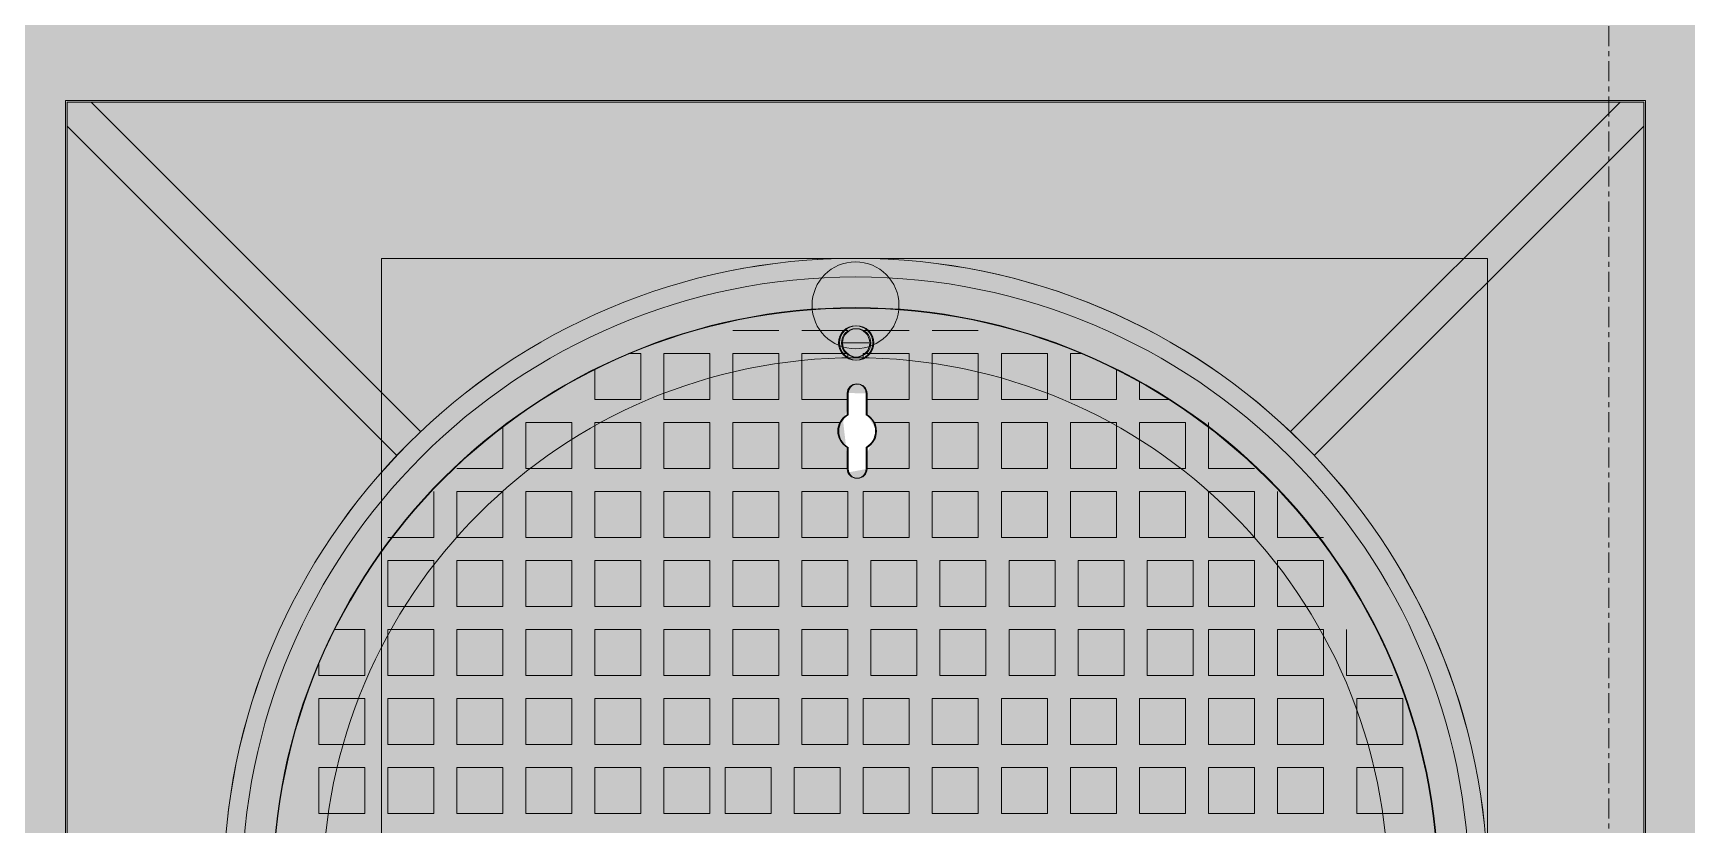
# Model space of a CAD drawing. Header units: millimetres. Extents: x 5357 to 259384, y -16348 to 109893.
# Drawn here: x 98955 to 100002, y 19279 to 19781 of the extents above; entities that cross this region are included whole.
import ezdxf

# ---------------------------------------------------------------- set-up
doc = ezdxf.new("R2010")
doc.units = ezdxf.units.MM
doc.linetypes.add('Grid Line', pattern=[22.225, 12.7, -3.175, 3.175, -3.175])
for name, color, linetype, lineweight in [('A-FLOR-PATT', 8, 'Continuous', 9), ('G-IMPT', 8, 'Continuous', 9), ('M-EQPM', 50, 'Continuous', 9), ('S-GRID-1', 1, 'Grid Line', 9)]:
    doc.layers.add(name, color=color, linetype=linetype, lineweight=lineweight)

# ---------------------------------------------------------------- blocks, each defined once
blk = doc.blocks.new('TKTC_NAP THAM BE XLNT_260130 - TKTC_XREF_260130_NAP THAM BE XLNT_dwg_TTT-HOOD ACCESS - TTT-HOOD ACCESS-1904605-MB BỂ XLNT 2 HẦM 1-3399785-TKCS_MB CẢNH QUAN CÂY XANH')
at = {"layer": 'G-IMPT'}
for p, q in [((43.8, 358.9), (13.8, 358.9)), ((16.2, 350.9), (0.1, 350.9))]:
    blk.add_line(p, q, dxfattribs=at)
at = {"layer": 'G-IMPT', "flags": 128}
for points in [[(-71.2, 358.9), (-41.2, 358.9), (-71.2, 358.9), (-41.2, 358.9), (-71.2, 358.9), (-41.2, 358.9)], [(-26.2, 358.9), (3.8, 358.9), (-26.2, 358.9), (3.8, 358.9)], [(58.8, 358.9), (88.8, 358.9)], [(0.7, 350.9), (16.9, 350.9)], [(-86.2, 313.9), (-116.2, 313.9), (-116.2, 343.9), (-86.2, 343.9), (-86.2, 313.9), (-116.2, 313.9), (-116.2, 343.9), (-86.2, 343.9), (-86.2, 313.9), (-116.2, 313.9), (-116.2, 343.9), (-86.2, 343.9), (-86.2, 313.9), (-116.2, 313.9), (-116.2, 343.9), (-86.2, 343.9)], [(-41.2, 313.9), (-41.2, 343.9), (-71.2, 343.9), (-71.2, 313.9), (-41.2, 313.9), (-41.2, 343.9), (-71.2, 343.9), (-71.2, 313.9), (-41.2, 313.9), (-71.2, 313.9), (-71.2, 343.9), (-41.2, 343.9), (-41.2, 313.9), (-71.2, 313.9), (-71.2, 343.9), (-41.2, 343.9)], [(43.8, 313.9), (43.8, 343.9), (13.8, 343.9), (13.8, 340.9), (13.8, 343.9), (43.8, 343.9)], [(88.8, 313.9), (58.8, 313.9), (58.8, 343.9), (88.8, 343.9), (88.8, 313.9), (58.8, 313.9), (58.8, 343.9), (88.8, 343.9), (88.8, 313.9), (58.8, 313.9), (58.8, 343.9), (88.8, 343.9), (88.8, 313.9), (58.8, 313.9), (58.8, 343.9), (88.8, 343.9)], [(133.8, 313.9), (133.8, 343.9), (103.8, 343.9), (103.8, 313.9), (133.8, 313.9), (133.8, 343.9), (103.8, 343.9), (103.8, 313.9), (133.8, 313.9), (103.8, 313.9), (103.8, 343.9), (133.8, 343.9), (133.8, 313.9), (103.8, 313.9), (103.8, 343.9), (133.8, 343.9)], [(156.8, 343.9), (148.8, 343.9), (148.8, 313.9), (178.8, 313.9), (178.8, 333.8), (178.8, 313.9), (148.8, 313.9), (148.8, 343.9), (156.8, 343.9), (148.8, 343.9), (148.8, 313.9), (178.8, 313.9), (178.8, 333.8), (178.8, 313.9), (148.8, 313.9), (148.8, 343.9)], [(13.8, 320.3), (13.8, 313.9), (43.8, 313.9), (13.8, 313.9)], [(-176.2, 268.9), (-206.2, 268.9), (-206.2, 298.9), (-176.2, 298.9), (-176.2, 268.9), (-206.2, 268.9), (-206.2, 298.9), (-176.2, 298.9)], [(-131.2, 268.9), (-131.2, 298.9), (-161.2, 298.9), (-161.2, 268.9), (-131.2, 268.9), (-131.2, 298.9), (-161.2, 298.9), (-161.2, 268.9), (-131.2, 268.9), (-131.2, 298.9), (-161.2, 298.9), (-161.2, 268.9), (-131.2, 268.9), (-161.2, 268.9), (-161.2, 298.9), (-131.2, 298.9)], [(-86.2, 268.9), (-86.2, 298.9), (-116.2, 298.9), (-116.2, 268.9), (-86.2, 268.9), (-86.2, 298.9), (-116.2, 298.9), (-116.2, 268.9), (-86.2, 268.9), (-86.2, 298.9), (-116.2, 298.9), (-116.2, 268.9), (-86.2, 268.9), (-116.2, 268.9), (-116.2, 298.9), (-86.2, 298.9)], [(-41.2, 268.9), (-71.2, 268.9), (-71.2, 298.9), (-41.2, 298.9), (-41.2, 268.9), (-71.2, 268.9), (-71.2, 298.9), (-41.2, 298.9), (-41.2, 268.9), (-71.2, 268.9), (-71.2, 298.9), (-41.2, 298.9), (-41.2, 268.9), (-71.2, 268.9), (-71.2, 298.9), (-41.2, 298.9)], [(-2.9, 298.9), (-26.2, 298.9), (-26.2, 268.9), (2, 268.9), (-26.2, 268.9), (-26.2, 298.9)], [(88.8, 268.9), (88.8, 298.9), (58.8, 298.9), (58.8, 268.9), (88.8, 268.9), (88.8, 298.9), (58.8, 298.9), (58.8, 268.9), (88.8, 268.9), (58.8, 268.9), (58.8, 298.9), (88.8, 298.9), (88.8, 268.9), (58.8, 268.9), (58.8, 298.9), (88.8, 298.9), (88.8, 268.9), (58.8, 268.9), (58.8, 298.9), (88.8, 298.9)], [(133.8, 268.9), (133.8, 298.9), (103.8, 298.9), (103.8, 268.9), (133.8, 268.9), (133.8, 298.9), (103.8, 298.9), (103.8, 268.9), (133.8, 268.9), (133.8, 298.9), (103.8, 298.9), (103.8, 268.9), (133.8, 268.9), (103.8, 268.9), (103.8, 298.9), (133.8, 298.9), (133.8, 268.9), (103.8, 268.9), (103.8, 298.9), (133.8, 298.9), (133.8, 268.9), (103.8, 268.9), (103.8, 298.9), (133.8, 298.9)], [(178.8, 268.9), (178.8, 298.9), (148.8, 298.9), (148.8, 268.9), (178.8, 268.9), (178.8, 298.9), (148.8, 298.9), (148.8, 268.9), (178.8, 268.9), (178.8, 298.9), (148.8, 298.9), (148.8, 268.9), (178.8, 268.9), (148.8, 268.9), (148.8, 298.9), (178.8, 298.9), (178.8, 268.9), (148.8, 268.9), (148.8, 298.9), (178.8, 298.9), (178.8, 268.9), (148.8, 268.9), (148.8, 298.9), (178.8, 298.9)], [(223.8, 268.9), (223.8, 298.9), (193.8, 298.9), (193.8, 268.9), (223.8, 268.9), (223.8, 298.9), (193.8, 298.9), (193.8, 268.9), (223.8, 268.9), (223.8, 298.9), (193.8, 298.9), (193.8, 268.9), (223.8, 268.9), (193.8, 268.9), (193.8, 298.9), (223.8, 298.9)], [(-266.2, 223.9), (-266.2, 253.9), (-266.2, 223.9), (-266.2, 253.9), (-266.2, 223.9), (-296.2, 223.9), (-266.2, 223.9), (-296.2, 223.9)], [(-221.2, 223.9), (-251.2, 223.9), (-251.2, 253.9), (-221.2, 253.9), (-221.2, 223.9), (-251.2, 223.9), (-251.2, 253.9), (-221.2, 253.9)], [(-176.2, 223.9), (-206.2, 223.9), (-206.2, 253.9), (-176.2, 253.9), (-176.2, 223.9), (-206.2, 223.9), (-206.2, 253.9), (-176.2, 253.9), (-176.2, 223.9), (-206.2, 223.9), (-206.2, 253.9), (-176.2, 253.9), (-176.2, 223.9), (-206.2, 223.9), (-206.2, 253.9), (-176.2, 253.9)], [(-131.2, 223.9), (-131.2, 253.9), (-161.2, 253.9), (-161.2, 223.9), (-131.2, 223.9), (-131.2, 253.9), (-161.2, 253.9), (-161.2, 223.9), (-131.2, 223.9), (-131.2, 253.9), (-161.2, 253.9), (-161.2, 223.9), (-131.2, 223.9), (-131.2, 253.9), (-161.2, 253.9), (-161.2, 223.9), (-131.2, 223.9), (-161.2, 223.9), (-161.2, 253.9), (-131.2, 253.9), (-131.2, 223.9), (-161.2, 223.9), (-161.2, 253.9), (-131.2, 253.9)], [(-86.2, 223.9), (-86.2, 253.9), (-116.2, 253.9), (-116.2, 223.9), (-86.2, 223.9), (-86.2, 253.9), (-116.2, 253.9), (-116.2, 223.9), (-86.2, 223.9), (-116.2, 223.9), (-116.2, 253.9), (-86.2, 253.9), (-86.2, 223.9), (-116.2, 223.9), (-116.2, 253.9), (-86.2, 253.9), (-86.2, 223.9), (-116.2, 223.9), (-116.2, 253.9), (-86.2, 253.9), (-86.2, 223.9), (-116.2, 223.9), (-116.2, 253.9), (-86.2, 253.9)], [(-41.2, 223.9), (-41.2, 253.9), (-71.2, 253.9), (-71.2, 223.9), (-41.2, 223.9), (-71.2, 223.9), (-71.2, 253.9), (-41.2, 253.9), (-41.2, 223.9), (-71.2, 223.9), (-71.2, 253.9), (-41.2, 253.9), (-41.2, 223.9), (-71.2, 223.9), (-71.2, 253.9), (-41.2, 253.9), (-41.2, 223.9), (-71.2, 223.9), (-71.2, 253.9), (-41.2, 253.9), (-41.2, 223.9), (-71.2, 223.9), (-71.2, 253.9), (-41.2, 253.9)], [(3.8, 223.9), (-26.2, 223.9), (-26.2, 253.9), (3.8, 253.9), (3.8, 223.9), (-26.2, 223.9), (-26.2, 253.9), (3.8, 253.9), (3.8, 223.9), (-26.2, 223.9), (-26.2, 253.9), (3.8, 253.9)], [(43.8, 223.9), (13.8, 223.9), (13.8, 253.9), (43.8, 253.9)], [(88.8, 223.9), (58.8, 223.9), (58.8, 253.9), (88.8, 253.9), (88.8, 223.9), (58.8, 223.9), (58.8, 253.9), (88.8, 253.9), (88.8, 223.9), (58.8, 223.9), (58.8, 253.9), (88.8, 253.9)], [(133.8, 223.9), (103.8, 223.9), (103.8, 253.9), (133.8, 253.9), (133.8, 223.9), (103.8, 223.9), (103.8, 253.9), (133.8, 253.9), (133.8, 223.9), (103.8, 223.9), (103.8, 253.9), (133.8, 253.9), (133.8, 223.9), (103.8, 223.9), (103.8, 253.9), (133.8, 253.9)], [(178.8, 223.9), (148.8, 223.9), (148.8, 253.9), (178.8, 253.9), (178.8, 223.9), (148.8, 223.9), (148.8, 253.9), (178.8, 253.9), (178.8, 223.9), (148.8, 223.9), (148.8, 253.9), (178.8, 253.9), (178.8, 223.9), (148.8, 223.9), (148.8, 253.9), (178.8, 253.9)], [(223.8, 223.9), (193.8, 223.9), (193.8, 253.9), (223.8, 253.9), (223.8, 223.9), (193.8, 223.9), (193.8, 253.9), (223.8, 253.9), (223.8, 223.9), (193.8, 223.9), (193.8, 253.9), (223.8, 253.9)], [(268.8, 223.9), (238.8, 223.9), (238.8, 253.9), (268.8, 253.9), (268.8, 223.9), (238.8, 223.9), (238.8, 253.9), (268.8, 253.9)], [(283.8, 253.9), (283.8, 223.9), (313.8, 223.9), (283.8, 223.9), (283.8, 253.9), (283.8, 223.9), (313.8, 223.9), (283.8, 223.9)], [(-266.2, 178.9), (-266.2, 208.9), (-296.2, 208.9), (-296.2, 178.9), (-266.2, 178.9), (-296.2, 178.9), (-296.2, 208.9), (-266.2, 208.9), (-266.2, 178.9), (-296.2, 178.9), (-296.2, 208.9), (-266.2, 208.9), (-266.2, 178.9), (-296.2, 178.9), (-296.2, 208.9), (-266.2, 208.9), (-266.2, 178.9), (-296.2, 178.9), (-296.2, 208.9), (-266.2, 208.9), (-266.2, 178.9), (-296.2, 178.9), (-296.2, 208.9), (-266.2, 208.9)], [(-221.2, 178.9), (-221.2, 208.9), (-251.2, 208.9), (-251.2, 178.9), (-221.2, 178.9), (-221.2, 208.9), (-251.2, 208.9), (-251.2, 178.9), (-221.2, 178.9), (-221.2, 208.9), (-251.2, 208.9), (-251.2, 178.9), (-221.2, 178.9), (-251.2, 178.9), (-251.2, 208.9), (-221.2, 208.9)], [(-181.2, 178.9), (-211.2, 178.9), (-211.2, 208.9), (-181.2, 208.9), (-181.2, 178.9), (-211.2, 178.9), (-211.2, 208.9), (-181.2, 208.9)], [(-136.2, 178.9), (-136.2, 208.9), (-166.2, 208.9), (-166.2, 178.9), (-136.2, 178.9), (-136.2, 208.9), (-166.2, 208.9), (-166.2, 178.9), (-136.2, 178.9), (-136.2, 208.9), (-166.2, 208.9), (-166.2, 178.9), (-136.2, 178.9), (-136.2, 208.9), (-166.2, 208.9), (-166.2, 178.9), (-136.2, 178.9), (-166.2, 178.9), (-166.2, 208.9), (-136.2, 208.9), (-136.2, 178.9), (-166.2, 178.9), (-166.2, 208.9), (-136.2, 208.9)], [(-91.2, 178.9), (-121.2, 178.9), (-121.2, 208.9), (-91.2, 208.9), (-91.2, 178.9), (-121.2, 178.9), (-121.2, 208.9), (-91.2, 208.9), (-91.2, 178.9), (-121.2, 178.9), (-121.2, 208.9), (-91.2, 208.9), (-91.2, 178.9), (-121.2, 178.9), (-121.2, 208.9), (-91.2, 208.9), (-91.2, 178.9), (-121.2, 178.9), (-121.2, 208.9), (-91.2, 208.9), (-91.2, 178.9), (-121.2, 178.9), (-121.2, 208.9), (-91.2, 208.9), (-91.2, 178.9), (-121.2, 178.9), (-121.2, 208.9), (-91.2, 208.9), (-91.2, 178.9), (-121.2, 178.9), (-121.2, 208.9), (-91.2, 208.9), (-91.2, 178.9), (-121.2, 178.9), (-121.2, 208.9), (-91.2, 208.9), (-91.2, 178.9), (-121.2, 178.9), (-121.2, 208.9), (-91.2, 208.9)], [(-46.2, 178.9), (-46.2, 208.9), (-76.2, 208.9), (-76.2, 178.9), (-46.2, 178.9), (-46.2, 208.9), (-76.2, 208.9), (-76.2, 178.9), (-46.2, 178.9), (-46.2, 208.9), (-76.2, 208.9), (-76.2, 178.9), (-46.2, 178.9), (-46.2, 208.9), (-76.2, 208.9), (-76.2, 178.9), (-46.2, 178.9), (-46.2, 208.9), (-76.2, 208.9), (-76.2, 178.9), (-46.2, 178.9), (-46.2, 208.9), (-76.2, 208.9), (-76.2, 178.9), (-46.2, 178.9), (-76.2, 178.9), (-76.2, 208.9), (-46.2, 208.9), (-46.2, 178.9), (-76.2, 178.9), (-76.2, 208.9), (-46.2, 208.9)], [(-1.2, 178.9), (-31.2, 178.9), (-31.2, 208.9), (-1.2, 208.9), (-1.2, 178.9), (-31.2, 178.9), (-31.2, 208.9), (-1.2, 208.9), (-1.2, 178.9), (-31.2, 178.9), (-31.2, 208.9), (-1.2, 208.9), (-1.2, 178.9), (-31.2, 178.9), (-31.2, 208.9), (-1.2, 208.9)], [(43.8, 178.9), (43.8, 208.9), (13.8, 208.9), (13.8, 178.9), (43.8, 178.9), (43.8, 208.9), (13.8, 208.9), (13.8, 178.9), (43.8, 178.9), (43.8, 208.9), (13.8, 208.9), (13.8, 178.9), (43.8, 178.9), (43.8, 208.9), (13.8, 208.9), (13.8, 178.9), (43.8, 178.9), (43.8, 208.9), (13.8, 208.9), (13.8, 178.9), (43.8, 178.9), (43.8, 208.9), (13.8, 208.9), (13.8, 178.9), (43.8, 178.9), (13.8, 178.9), (13.8, 208.9), (43.8, 208.9), (43.8, 178.9), (13.8, 178.9), (13.8, 208.9), (43.8, 208.9)], [(88.8, 178.9), (58.8, 178.9), (58.8, 208.9), (88.8, 208.9), (88.8, 178.9), (58.8, 178.9), (58.8, 208.9), (88.8, 208.9), (88.8, 178.9), (58.8, 178.9), (58.8, 208.9), (88.8, 208.9), (88.8, 178.9), (58.8, 178.9), (58.8, 208.9), (88.8, 208.9)], [(133.8, 178.9), (133.8, 208.9), (103.8, 208.9), (103.8, 178.9), (133.8, 178.9), (133.8, 208.9), (103.8, 208.9), (103.8, 178.9), (133.8, 178.9), (133.8, 208.9), (103.8, 208.9), (103.8, 178.9), (133.8, 178.9), (133.8, 208.9), (103.8, 208.9), (103.8, 178.9), (133.8, 178.9), (133.8, 208.9), (103.8, 208.9), (103.8, 178.9), (133.8, 178.9), (133.8, 208.9), (103.8, 208.9), (103.8, 178.9), (133.8, 178.9), (103.8, 178.9), (103.8, 208.9), (133.8, 208.9), (133.8, 178.9), (103.8, 178.9), (103.8, 208.9), (133.8, 208.9)], [(178.8, 178.9), (148.8, 178.9), (148.8, 208.9), (178.8, 208.9), (178.8, 178.9), (148.8, 178.9), (148.8, 208.9), (178.8, 208.9), (178.8, 178.9), (148.8, 178.9), (148.8, 208.9), (178.8, 208.9), (178.8, 178.9), (148.8, 178.9), (148.8, 208.9), (178.8, 208.9)], [(223.8, 178.9), (223.8, 208.9), (193.8, 208.9), (193.8, 178.9), (223.8, 178.9), (223.8, 208.9), (193.8, 208.9), (193.8, 178.9), (223.8, 178.9), (223.8, 208.9), (193.8, 208.9), (193.8, 178.9), (223.8, 178.9), (223.8, 208.9), (193.8, 208.9), (193.8, 178.9), (223.8, 178.9), (223.8, 208.9), (193.8, 208.9), (193.8, 178.9), (223.8, 178.9), (223.8, 208.9), (193.8, 208.9), (193.8, 178.9), (223.8, 178.9), (193.8, 178.9), (193.8, 208.9), (223.8, 208.9), (223.8, 178.9), (193.8, 178.9), (193.8, 208.9), (223.8, 208.9)], [(268.8, 178.9), (238.8, 178.9), (238.8, 208.9), (268.8, 208.9), (268.8, 178.9), (238.8, 178.9), (238.8, 208.9), (268.8, 208.9), (268.8, 178.9), (238.8, 178.9), (238.8, 208.9), (268.8, 208.9), (268.8, 178.9), (238.8, 178.9), (238.8, 208.9), (268.8, 208.9)], [(313.8, 178.9), (313.8, 208.9), (283.8, 208.9), (283.8, 178.9), (313.8, 178.9), (313.8, 208.9), (283.8, 208.9), (283.8, 178.9), (313.8, 178.9), (313.8, 208.9), (283.8, 208.9), (283.8, 178.9), (313.8, 178.9), (313.8, 208.9), (283.8, 208.9), (283.8, 178.9), (313.8, 178.9), (313.8, 208.9), (283.8, 208.9), (283.8, 178.9), (313.8, 178.9), (283.8, 178.9), (283.8, 208.9), (313.8, 208.9)], [(-311.2, 133.9), (-311.2, 163.9), (-311.2, 133.9), (-311.2, 163.9), (-311.2, 133.9), (-341.2, 133.9), (-311.2, 133.9), (-341.2, 133.9)], [(-266.2, 133.9), (-296.2, 133.9), (-296.2, 163.9), (-266.2, 163.9), (-266.2, 133.9), (-296.2, 133.9), (-296.2, 163.9), (-266.2, 163.9), (-266.2, 133.9), (-296.2, 133.9), (-296.2, 163.9), (-266.2, 163.9), (-266.2, 133.9), (-296.2, 133.9), (-296.2, 163.9), (-266.2, 163.9)], [(-221.2, 133.9), (-251.2, 133.9), (-251.2, 163.9), (-221.2, 163.9), (-221.2, 133.9), (-251.2, 133.9), (-251.2, 163.9), (-221.2, 163.9), (-221.2, 133.9), (-251.2, 133.9), (-251.2, 163.9), (-221.2, 163.9)], [(-181.2, 133.9), (-211.2, 133.9), (-211.2, 163.9), (-181.2, 163.9), (-181.2, 133.9), (-211.2, 133.9), (-211.2, 163.9), (-181.2, 163.9), (-181.2, 133.9), (-211.2, 133.9), (-211.2, 163.9), (-181.2, 163.9), (-181.2, 133.9), (-211.2, 133.9), (-211.2, 163.9), (-181.2, 163.9)], [(-136.2, 133.9), (-166.2, 133.9), (-166.2, 163.9), (-136.2, 163.9), (-136.2, 133.9), (-166.2, 133.9), (-166.2, 163.9), (-136.2, 163.9), (-136.2, 133.9), (-166.2, 133.9), (-166.2, 163.9), (-136.2, 163.9), (-136.2, 133.9), (-166.2, 133.9), (-166.2, 163.9), (-136.2, 163.9), (-136.2, 133.9), (-166.2, 133.9), (-166.2, 163.9), (-136.2, 163.9), (-136.2, 133.9), (-166.2, 133.9), (-166.2, 163.9), (-136.2, 163.9)], [(-91.2, 133.9), (-121.2, 133.9), (-121.2, 163.9), (-91.2, 163.9), (-91.2, 133.9), (-121.2, 133.9), (-121.2, 163.9), (-91.2, 163.9), (-91.2, 133.9), (-121.2, 133.9), (-121.2, 163.9), (-91.2, 163.9), (-91.2, 133.9), (-121.2, 133.9), (-121.2, 163.9), (-91.2, 163.9), (-91.2, 133.9), (-121.2, 133.9), (-121.2, 163.9), (-91.2, 163.9), (-91.2, 133.9), (-121.2, 133.9), (-121.2, 163.9), (-91.2, 163.9)], [(-46.2, 133.9), (-76.2, 133.9), (-76.2, 163.9), (-46.2, 163.9), (-46.2, 133.9), (-76.2, 133.9), (-76.2, 163.9), (-46.2, 163.9), (-46.2, 133.9), (-76.2, 133.9), (-76.2, 163.9), (-46.2, 163.9), (-46.2, 133.9), (-76.2, 133.9), (-76.2, 163.9), (-46.2, 163.9), (-46.2, 133.9), (-76.2, 133.9), (-76.2, 163.9), (-46.2, 163.9), (-46.2, 133.9), (-76.2, 133.9), (-76.2, 163.9), (-46.2, 163.9), (-46.2, 133.9), (-76.2, 133.9), (-76.2, 163.9), (-46.2, 163.9), (-46.2, 133.9), (-76.2, 133.9), (-76.2, 163.9), (-46.2, 163.9)], [(-1.2, 133.9), (-31.2, 133.9), (-31.2, 163.9), (-1.2, 163.9), (-1.2, 133.9), (-31.2, 133.9), (-31.2, 163.9), (-1.2, 163.9)], [(43.8, 133.9), (13.8, 133.9), (13.8, 163.9), (43.8, 163.9), (43.8, 133.9), (13.8, 133.9), (13.8, 163.9), (43.8, 163.9), (43.8, 133.9), (13.8, 133.9), (13.8, 163.9), (43.8, 163.9), (43.8, 133.9), (13.8, 133.9), (13.8, 163.9), (43.8, 163.9), (43.8, 133.9), (13.8, 133.9), (13.8, 163.9), (43.8, 163.9), (43.8, 133.9), (13.8, 133.9), (13.8, 163.9), (43.8, 163.9), (43.8, 133.9), (13.8, 133.9), (13.8, 163.9), (43.8, 163.9), (43.8, 133.9), (13.8, 133.9), (13.8, 163.9), (43.8, 163.9)], [(88.8, 133.9), (58.8, 133.9), (58.8, 163.9), (88.8, 163.9), (88.8, 133.9), (58.8, 133.9), (58.8, 163.9), (88.8, 163.9)], [(133.8, 133.9), (103.8, 133.9), (103.8, 163.9), (133.8, 163.9), (133.8, 133.9), (103.8, 133.9), (103.8, 163.9), (133.8, 163.9), (133.8, 133.9), (103.8, 133.9), (103.8, 163.9), (133.8, 163.9), (133.8, 133.9), (103.8, 133.9), (103.8, 163.9), (133.8, 163.9), (133.8, 133.9), (103.8, 133.9), (103.8, 163.9), (133.8, 163.9), (133.8, 133.9), (103.8, 133.9), (103.8, 163.9), (133.8, 163.9), (133.8, 133.9), (103.8, 133.9), (103.8, 163.9), (133.8, 163.9), (133.8, 133.9), (103.8, 133.9), (103.8, 163.9), (133.8, 163.9)], [(178.8, 133.9), (148.8, 133.9), (148.8, 163.9), (178.8, 163.9), (178.8, 133.9), (148.8, 133.9), (148.8, 163.9), (178.8, 163.9)], [(223.8, 133.9), (193.8, 133.9), (193.8, 163.9), (223.8, 163.9), (223.8, 133.9), (193.8, 133.9), (193.8, 163.9), (223.8, 163.9), (223.8, 133.9), (193.8, 133.9), (193.8, 163.9), (223.8, 163.9), (223.8, 133.9), (193.8, 133.9), (193.8, 163.9), (223.8, 163.9), (223.8, 133.9), (193.8, 133.9), (193.8, 163.9), (223.8, 163.9), (223.8, 133.9), (193.8, 133.9), (193.8, 163.9), (223.8, 163.9), (223.8, 133.9), (193.8, 133.9), (193.8, 163.9), (223.8, 163.9), (223.8, 133.9), (193.8, 133.9), (193.8, 163.9), (223.8, 163.9)], [(268.8, 133.9), (238.8, 133.9), (238.8, 163.9), (268.8, 163.9), (268.8, 133.9), (238.8, 133.9), (238.8, 163.9), (268.8, 163.9)], [(313.8, 133.9), (313.8, 163.9), (283.8, 163.9), (283.8, 133.9), (313.8, 133.9), (313.8, 163.9), (283.8, 163.9), (283.8, 133.9), (313.8, 133.9), (283.8, 133.9), (283.8, 163.9), (313.8, 163.9), (313.8, 133.9), (283.8, 133.9), (283.8, 163.9), (313.8, 163.9)], [(348.7, 163.9), (328.8, 163.9), (328.8, 133.9), (358.8, 133.9), (358.8, 141.9), (358.8, 133.9), (328.8, 133.9), (328.8, 163.9), (348.7, 163.9), (328.8, 163.9), (328.8, 133.9), (358.8, 133.9), (358.8, 141.9), (358.8, 133.9), (328.8, 133.9), (328.8, 163.9)], [(-318, 88.9), (-318, 118.9), (-348, 118.9), (-348, 88.9), (-318, 88.9), (-318, 118.9), (-348, 118.9), (-348, 88.9), (-318, 88.9), (-318, 118.9), (-348, 118.9), (-348, 88.9), (-318, 88.9), (-348, 88.9), (-348, 118.9), (-318, 118.9)], [(-266.2, 88.9), (-266.2, 118.9), (-296.2, 118.9), (-296.2, 88.9), (-266.2, 88.9), (-266.2, 118.9), (-296.2, 118.9), (-296.2, 88.9), (-266.2, 88.9), (-266.2, 118.9), (-296.2, 118.9), (-296.2, 88.9), (-266.2, 88.9), (-296.2, 88.9), (-296.2, 118.9), (-266.2, 118.9)], [(-221.2, 88.9), (-251.2, 88.9), (-251.2, 118.9), (-221.2, 118.9), (-221.2, 88.9), (-251.2, 88.9), (-251.2, 118.9), (-221.2, 118.9)], [(-176.2, 88.9), (-206.2, 88.9), (-206.2, 118.9), (-176.2, 118.9), (-176.2, 88.9), (-206.2, 88.9), (-206.2, 118.9), (-176.2, 118.9)], [(-131.2, 88.9), (-161.2, 88.9), (-161.2, 118.9), (-131.2, 118.9), (-131.2, 88.9), (-161.2, 88.9), (-161.2, 118.9), (-131.2, 118.9), (-131.2, 88.9), (-161.2, 88.9), (-161.2, 118.9), (-131.2, 118.9), (-131.2, 88.9), (-161.2, 88.9), (-161.2, 118.9), (-131.2, 118.9)], [(-86.2, 88.9), (-86.2, 118.9), (-116.2, 118.9), (-116.2, 88.9), (-86.2, 88.9), (-116.2, 88.9), (-116.2, 118.9), (-86.2, 118.9), (-86.2, 88.9), (-116.2, 88.9), (-116.2, 118.9), (-86.2, 118.9), (-86.2, 88.9), (-116.2, 88.9), (-116.2, 118.9), (-86.2, 118.9)], [(-41.2, 88.9), (-41.2, 118.9), (-71.2, 118.9), (-71.2, 88.9), (-41.2, 88.9), (-71.2, 88.9), (-71.2, 118.9), (-41.2, 118.9), (-41.2, 88.9), (-71.2, 88.9), (-71.2, 118.9), (-41.2, 118.9), (-41.2, 88.9), (-71.2, 88.9), (-71.2, 118.9), (-41.2, 118.9)], [(3.8, 88.9), (3.8, 118.9), (-26.2, 118.9), (-26.2, 88.9), (3.8, 88.9), (-26.2, 88.9), (-26.2, 118.9), (3.8, 118.9)], [(43.8, 88.9), (13.8, 88.9), (13.8, 118.9), (43.8, 118.9)], [(88.8, 88.9), (58.8, 88.9), (58.8, 118.9), (88.8, 118.9), (88.8, 88.9), (58.8, 88.9), (58.8, 118.9), (88.8, 118.9), (88.8, 88.9), (58.8, 88.9), (58.8, 118.9), (88.8, 118.9)], [(133.8, 88.9), (133.8, 118.9), (103.8, 118.9), (103.8, 88.9), (133.8, 88.9), (133.8, 118.9), (103.8, 118.9), (103.8, 88.9), (133.8, 88.9), (133.8, 118.9), (103.8, 118.9), (103.8, 88.9), (133.8, 88.9), (103.8, 88.9), (103.8, 118.9), (133.8, 118.9)], [(178.8, 88.9), (178.8, 118.9), (148.8, 118.9), (148.8, 88.9), (178.8, 88.9), (178.8, 118.9), (148.8, 118.9), (148.8, 88.9), (178.8, 88.9), (178.8, 118.9), (148.8, 118.9), (148.8, 88.9), (178.8, 88.9), (148.8, 88.9), (148.8, 118.9), (178.8, 118.9)], [(223.8, 88.9), (223.8, 118.9), (193.8, 118.9), (193.8, 88.9), (223.8, 88.9), (223.8, 118.9), (193.8, 118.9), (193.8, 88.9), (223.8, 88.9), (193.8, 88.9), (193.8, 118.9), (223.8, 118.9)], [(268.8, 88.9), (268.8, 118.9), (238.8, 118.9), (238.8, 88.9), (268.8, 88.9), (268.8, 118.9), (238.8, 118.9), (238.8, 88.9), (268.8, 88.9), (268.8, 118.9), (238.8, 118.9), (238.8, 88.9), (268.8, 88.9), (238.8, 88.9), (238.8, 118.9), (268.8, 118.9)], [(313.8, 88.9), (313.8, 118.9), (283.8, 118.9), (283.8, 88.9), (313.8, 88.9), (313.8, 118.9), (283.8, 118.9), (283.8, 88.9), (313.8, 88.9), (313.8, 118.9), (283.8, 118.9), (283.8, 88.9), (313.8, 88.9), (313.8, 118.9), (283.8, 118.9), (283.8, 88.9), (313.8, 88.9), (313.8, 118.9), (283.8, 118.9), (283.8, 88.9), (313.8, 88.9), (283.8, 88.9), (283.8, 118.9), (313.8, 118.9)], [(358.8, 88.9), (358.8, 118.9), (328.8, 118.9), (328.8, 88.9), (358.8, 88.9), (328.8, 88.9), (328.8, 118.9), (358.8, 118.9), (358.8, 88.9), (328.8, 88.9), (328.8, 118.9), (358.8, 118.9), (358.8, 88.9), (328.8, 88.9), (328.8, 118.9), (358.8, 118.9), (358.8, 88.9), (328.8, 88.9), (328.8, 118.9), (358.8, 118.9), (358.8, 88.9), (328.8, 88.9), (328.8, 118.9), (358.8, 118.9)], [(-318, 43.9), (-318, 73.9), (-348, 73.9), (-348, 43.9), (-318, 43.9), (-318, 73.9), (-348, 73.9), (-348, 43.9), (-318, 43.9), (-318, 73.9), (-348, 73.9), (-348, 43.9), (-318, 43.9), (-318, 73.9), (-348, 73.9), (-348, 43.9), (-318, 43.9), (-318, 73.9), (-348, 73.9), (-348, 43.9), (-318, 43.9), (-348, 43.9), (-348, 73.9), (-318, 73.9)], [(-266.2, 43.9), (-266.2, 73.9), (-296.2, 73.9), (-296.2, 43.9), (-266.2, 43.9), (-266.2, 73.9), (-296.2, 73.9), (-296.2, 43.9), (-266.2, 43.9), (-296.2, 43.9), (-296.2, 73.9), (-266.2, 73.9), (-266.2, 43.9), (-296.2, 43.9), (-296.2, 73.9), (-266.2, 73.9), (-266.2, 43.9), (-296.2, 43.9), (-296.2, 73.9), (-266.2, 73.9), (-266.2, 43.9), (-296.2, 43.9), (-296.2, 73.9), (-266.2, 73.9)], [(-221.2, 43.9), (-221.2, 73.9), (-251.2, 73.9), (-251.2, 43.9), (-221.2, 43.9), (-221.2, 73.9), (-251.2, 73.9), (-251.2, 43.9), (-221.2, 43.9), (-221.2, 73.9), (-251.2, 73.9), (-251.2, 43.9), (-221.2, 43.9), (-251.2, 43.9), (-251.2, 73.9), (-221.2, 73.9)], [(-176.2, 43.9), (-206.2, 43.9), (-206.2, 73.9), (-176.2, 73.9), (-176.2, 43.9), (-206.2, 43.9), (-206.2, 73.9), (-176.2, 73.9), (-176.2, 43.9), (-206.2, 43.9), (-206.2, 73.9), (-176.2, 73.9)], [(-131.2, 43.9), (-131.2, 73.9), (-161.2, 73.9), (-161.2, 43.9), (-131.2, 43.9), (-161.2, 43.9), (-161.2, 73.9), (-131.2, 73.9), (-131.2, 43.9), (-161.2, 43.9), (-161.2, 73.9), (-131.2, 73.9), (-131.2, 43.9), (-161.2, 43.9), (-161.2, 73.9), (-131.2, 73.9)], [(-86.2, 43.9), (-86.2, 73.9), (-116.2, 73.9), (-116.2, 43.9), (-86.2, 43.9), (-116.2, 43.9), (-116.2, 73.9), (-86.2, 73.9), (-86.2, 43.9), (-116.2, 43.9), (-116.2, 73.9), (-86.2, 73.9), (-86.2, 43.9), (-116.2, 43.9), (-116.2, 73.9), (-86.2, 73.9)], [(-41.2, 43.9), (-41.2, 73.9), (-71.2, 73.9), (-71.2, 43.9), (-41.2, 43.9), (-41.2, 73.9), (-71.2, 73.9), (-71.2, 43.9), (-41.2, 43.9), (-41.2, 73.9), (-71.2, 73.9), (-71.2, 43.9), (-41.2, 43.9), (-71.2, 43.9), (-71.2, 73.9), (-41.2, 73.9)], [(3.8, 43.9), (3.8, 73.9), (-26.2, 73.9), (-26.2, 43.9), (3.8, 43.9), (3.8, 73.9), (-26.2, 73.9), (-26.2, 43.9), (3.8, 43.9), (3.8, 73.9), (-26.2, 73.9), (-26.2, 43.9), (3.8, 43.9), (-26.2, 43.9), (-26.2, 73.9), (3.8, 73.9)], [(48.8, 43.9), (48.8, 73.9), (18.8, 73.9), (18.8, 43.9), (48.8, 43.9), (48.8, 73.9), (18.8, 73.9), (18.8, 43.9), (48.8, 43.9), (48.8, 73.9), (18.8, 73.9), (18.8, 43.9), (48.8, 43.9), (18.8, 43.9), (18.8, 73.9), (48.8, 73.9)], [(93.8, 43.9), (93.8, 73.9), (63.8, 73.9), (63.8, 43.9), (93.8, 43.9), (93.8, 73.9), (63.8, 73.9), (63.8, 43.9), (93.8, 43.9), (93.8, 73.9), (63.8, 73.9), (63.8, 43.9), (93.8, 43.9), (63.8, 43.9), (63.8, 73.9), (93.8, 73.9)], [(133.8, 43.9), (133.8, 73.9), (103.8, 73.9), (103.8, 43.9), (133.8, 43.9), (133.8, 73.9), (103.8, 73.9), (103.8, 43.9), (133.8, 43.9), (103.8, 43.9), (103.8, 73.9), (133.8, 73.9), (133.8, 43.9), (103.8, 43.9), (103.8, 73.9), (133.8, 73.9)], [(178.8, 43.9), (148.8, 43.9), (148.8, 73.9), (178.8, 73.9), (178.8, 43.9), (148.8, 43.9), (148.8, 73.9), (178.8, 73.9), (178.8, 43.9), (148.8, 43.9), (148.8, 73.9), (178.8, 73.9), (178.8, 43.9), (148.8, 43.9), (148.8, 73.9), (178.8, 73.9)], [(223.8, 43.9), (193.8, 43.9), (193.8, 73.9), (223.8, 73.9), (223.8, 43.9), (193.8, 43.9), (193.8, 73.9), (223.8, 73.9)], [(268.8, 43.9), (238.8, 43.9), (238.8, 73.9), (268.8, 73.9), (268.8, 43.9), (238.8, 43.9), (238.8, 73.9), (268.8, 73.9)], [(313.8, 43.9), (313.8, 73.9), (283.8, 73.9), (283.8, 43.9), (313.8, 43.9), (313.8, 73.9), (283.8, 73.9), (283.8, 43.9), (313.8, 43.9), (283.8, 43.9), (283.8, 73.9), (313.8, 73.9), (313.8, 43.9), (283.8, 43.9), (283.8, 73.9), (313.8, 73.9)], [(358.8, 43.9), (358.8, 73.9), (328.8, 73.9), (328.8, 43.9), (358.8, 43.9), (358.8, 73.9), (328.8, 73.9), (328.8, 43.9), (358.8, 43.9), (358.8, 73.9), (328.8, 73.9), (328.8, 43.9), (358.8, 43.9), (328.8, 43.9), (328.8, 73.9), (358.8, 73.9)]]:
    blk.add_lwpolyline(points, close=True, dxfattribs=at)
for points in [[(-139.2, 343.9), (-131.2, 343.9), (-131.2, 313.9), (-131.2, 343.9), (-139.2, 343.9), (-131.2, 343.9), (-131.2, 313.9), (-161.2, 313.9), (-161.2, 333.8), (-161.2, 313.9), (-131.2, 313.9), (-161.2, 313.9), (-161.2, 333.8)], [(2, 313.9), (-26.2, 313.9), (-26.2, 343.9), (3.8, 343.9), (3.8, 340.5), (3.8, 343.9), (-26.2, 343.9), (-26.2, 313.9), (2, 313.9), (-26.2, 313.9), (-26.2, 343.9), (3.8, 343.9), (3.8, 340.5)], [(-176.2, 325.8), (-176.2, 313.9), (-196.1, 313.9)], [(1.3, 317.9), (1.3, 314.4), (1.3, 311), (1.3, 307.5), (1.3, 304)], [(2, 318), (2, 314.5), (2, 311), (2, 307.5), (2, 304)], [(2, 318), (2, 314.5), (2, 311), (2, 307.5), (2, 304)], [(3.8, 322.4), (3.8, 322.9), (3.8, 322.4), (3.8, 322.9)], [(13.6, 304), (13.6, 307.5), (13.6, 311), (13.6, 314.4), (13.6, 317.9)], [(14.3, 304), (14.3, 307.5), (14.3, 311), (14.3, 314.5), (14.3, 318)], [(14.3, 304), (14.3, 307.5), (14.3, 311), (14.3, 314.5), (14.3, 318)], [(-251.2, 268.9), (-221.2, 268.9), (-221.2, 298.9), (-221.2, 268.9), (-251.2, 268.9), (-221.2, 268.9), (-221.2, 298.9)], [(18.4, 298.9), (43.8, 298.9), (43.8, 268.9), (13.8, 268.9), (43.8, 268.9), (43.8, 298.9), (18.4, 298.9), (43.8, 298.9), (43.8, 268.9), (13.8, 268.9)], [(268.8, 268.9), (238.8, 268.9), (238.8, 296.4)], [(1.3, 282.7), (1.3, 279.2), (1.3, 275.7), (1.3, 272.2), (1.3, 268.7)], [(2, 282.7), (2, 279.2), (2, 275.7), (2, 272.2), (2, 268.7)], [(2, 282.7), (2, 279.2), (2, 275.7), (2, 272.2), (2, 268.7)], [(13.6, 268.7), (13.6, 272.2), (13.6, 275.7), (13.6, 279.2), (13.6, 282.7)], [(14.3, 268.7), (14.3, 272.2), (14.3, 275.7), (14.3, 279.2), (14.3, 282.7)], [(14.3, 268.7), (14.3, 272.2), (14.3, 275.7), (14.3, 279.2), (14.3, 282.7)]]:
    blk.add_lwpolyline(points, dxfattribs=at)
at = {"layer": 'G-IMPT'}
for centre, radius in [((8.8, -6.1), 412.1), ((8.8, -6.1), 400), ((8.8, -6.1), 380), ((8.1, 350.9), 11.2), ((8.8, 350.9), 11.2), ((8.8, 350.9), 11.2)]:
    blk.add_circle(centre, radius, dxfattribs=at)
for centre, radius, start, end in [((8.1, 350.9), 9.23, 360, 180), ((8.1, 350.9), 9.23, 0, 180), ((8.8, 350.9), 9.23, 360, 180), ((8.8, 350.9), 9.23, 0, 180), ((8.8, 350.9), 9.23, 360, 180), ((8.8, 350.9), 9.23, 0, 180), ((8.1, 350.9), 9.23, 180, 360), ((8.1, 350.9), 9.23, 180, 360), ((8.8, 350.9), 9.23, 180, 360), ((8.8, 350.9), 9.23, 180, 360), ((8.8, 350.9), 9.23, 180, 360), ((8.8, 350.9), 9.23, 180, 360), ((7.5, 317.9), 6.15, 90, 180), ((8.1, 318), 6.15, 90, 180), ((8.1, 318), 6.15, 90, 180), ((7.5, 317.9), 6.15, 0, 90), ((8.1, 318), 6.15, 0, 90), ((8.1, 318), 6.15, 0, 90), ((7.5, 293.3), 12.3, 120, 240), ((8.1, 293.4), 12.3, 120, 240), ((8.1, 293.4), 12.3, 120, 240), ((7.5, 293.3), 12.3, 300, 60), ((8.1, 293.4), 12.3, 300, 60), ((8.1, 293.4), 12.3, 300, 60), ((7.5, 268.7), 6.15, 180, 270), ((8.1, 268.7), 6.15, 180, 270), ((8.1, 268.7), 6.15, 180, 270), ((7.5, 268.7), 6.15, 270, 0), ((8.1, 268.7), 6.15, 270, 0), ((8.1, 268.7), 6.15, 270, 0)]:
    blk.add_arc(centre, radius, start, end, dxfattribs=at)
blk = doc.blocks.new('TKTC_NAP THAM BE XLNT_260130 - TKTC_XREF_260130_NAP THAM BE XLNT_dwg_NAP THAM-3399787-TKCS_MB CẢNH QUAN CÂY XANH')
at = {"layer": 'G-IMPT'}
for p, q in [((584817.4, -154748.9), (584608.8, -154540.3)), ((585367.8, -154748.9), (585576.3, -154540.3)), ((584593.7, -154555.4), (584802.3, -154764)), ((585591.4, -154555.4), (585382.9, -154764))]:
    blk.add_line(p, q, dxfattribs=at)
at = {"layer": 'G-IMPT', "flags": 128}
for points in [[(584592.6, -155539.2), (585592.6, -155539.2), (585592.6, -154539.2), (584592.6, -154539.2)], [(585591.4, -154540.3), (584593.7, -154540.3), (584593.7, -155538), (585591.4, -155538)]]:
    blk.add_lwpolyline(points, close=True, dxfattribs=at)
at = {"layer": 'G-IMPT'}
for centre, radius in [((585092.6, -155039.2), 400), ((585092.6, -154668.9), 27.5), ((585092.6, -155039.2), 368.5), ((585092.6, -155039.2), 337.1)]:
    blk.add_circle(centre, radius, dxfattribs=at)
at = {"xscale": 0.9707134767847465, "yscale": 0.9707134767847465, "zscale": 0.9707134767847465}
blk.add_blockref('TKTC_NAP THAM BE XLNT_260130 - TKTC_XREF_260130_NAP THAM BE XLNT_dwg_TTT-HOOD ACCESS - TTT-HOOD ACCESS-1904605-MB BỂ XLNT 2 HẦM 1-3399785-TKCS_MB CẢNH QUAN CÂY XANH', (585084, -155033.3), dxfattribs=at)
blk = doc.blocks.new('TKTC_NAP THAM BE XLNT_260130 - TKTC_XREF_260130_NAP THAM BE XLNT_dwg-3399784-TKCS_MB CẢNH QUAN CÂY XANH')
at = {"layer": 'G-IMPT', "flags": 128}
blk.add_lwpolyline([(96420.9, 18089.2), (97120.9, 18089.2), (97120.9, 18789.2), (96420.9, 18789.2)], close=True, dxfattribs=at)
at = {"extrusion": (0, 0, -1), "zscale": -1}
blk.add_blockref('TKTC_NAP THAM BE XLNT_260130 - TKTC_XREF_260130_NAP THAM BE XLNT_dwg_NAP THAM-3399787-TKCS_MB CẢNH QUAN CÂY XANH', (-681813.5, 173428.4), dxfattribs=at)
blk = doc.blocks.new('TKTC_NAP THAM BE XLNT_260130 - NẮP THĂM BỂ XLNT-2335565-TKCS_MB CẢNH QUAN CÂY XANH')
blk.add_blockref('TKTC_NAP THAM BE XLNT_260130 - TKTC_XREF_260130_NAP THAM BE XLNT_dwg-3399784-TKCS_MB CẢNH QUAN CÂY XANH', (-83427.6, -14087.9))

msp = doc.modelspace()

# ---------------------------------------------------------------- hatches: boundary and pattern name
at = {"layer": 'A-FLOR-PATT'}
h = msp.add_hatch(dxfattribs=at)
h.set_pattern_fill('FP_15', color=256, style=0, pattern_type=2)
h.set_pattern_definition([(50, (0, 0), (480.9661, -42.0786), [50.292, -553.212]), (355, (0, 0), (-93.0416, 504.3895), [40.234, -442.57]), (100.451, (40.1, -3.5), (387.9285, 462.3076), [42.742, -470.158]), (46.184, (0, 134.1), (715.649, -110.993), [75.438, -829.818]), (96.636, (59.64, 124.86), (626.7424, 653.2084), [64.112, -705.237]), (351.184, (0, 134.1), (626.7496, 653.2024), [60.35, -663.854]), (21, (67.06, 100.6), (400.2623, -269.9797), [50.292, -553.212]), (326, (67.06, 100.6), (163.1568, 486.2564), [40.234, -442.57]), (71.451, (100.4, 78.1), (563.421, 216.2719), [42.742, -470.158]), (37.5, (0, 0), (8.15385, 223.22557), [7.376, -429.829, 7.376, -441.899, -444.246]), (37.5, (0, 0), (8.15385, 223.22557), [-886.48, 7.376, -436.87]), (7.5, (0, 0), (176.404, 264.477), [7.376, -248.778, 7.376, -419.771, -169.316]), (7.5, (0, 0), (176.404, 264.477), [-683.301, 7.376, -161.94]), (327.5, (-149.53, 0), (357.96023, -15.12452), [7.376, -160.264, 7.376, -515.661, -694.03]), (327.5, (-149.53, 0), (357.96023, -15.12452), [-690.677, 7.376, -686.653]), (317.5, (-216.6, 0), (391.06155, 67.1262), [7.376, -210.556, 7.376, -339.974, -492.862]), (317.5, (-216.6, 0), (391.06155, 67.1262), [-565.282, 7.376, -485.485])])
h.paths.add_polyline_path([(50102.6, 13236.9), (71452.6, 13236.9), (71452.6, 14388.2), (79661.7, 14388.2), (79661.7, 15113.2), (79706.7, 15113.2), (79706.7, 14388.2), (81116.7, 14388.2), (81116.7, 15113.2), (81161.7, 15113.2), (81161.7, 14388.2), (89452.6, 14388.2), (89452.6, 13236.9), (115083.5, 13236.9), (115083.5, 13256.9), (116102.6, 13256.9), (116102.6, 17226.9), (116092.6, 17226.9), (116092.6, 20888.2), (44812.6, 20885.8), (44812.6, 17226.9), (44802.6, 17226.9), (44802.6, 13246.9), (44912.6, 13246.9), (44912.6, 13236.9), (50052.6, 13236.9)])
h.paths.add_polyline_path([(99038.9, 15419.9), (99027.4, 15423.7), (99027.4, 15435.6), (99023, 15440), (99021.4, 15446), (99023, 15452), (99027.4, 15459.7), (99027.8, 15472.1), (99039.4, 15468.3), (99039.4, 15456.3), (99043.7, 15452), (99043.7, 15443.2), (99039.4, 15432.2), (99039.4, 15422.1)])
h.paths.add_polyline_path([(100287.8, 15419.9), (100276.2, 15423.7), (100276.2, 15435.6), (100271.9, 15440), (100270.3, 15446), (100271.9, 15452), (100276.2, 15459.7), (100276.7, 15472.1), (100288.2, 15468.3), (100288.2, 15456.3), (100292.6, 15452), (100292.6, 15443.2), (100288.2, 15432.2), (100288.2, 15422.1)])
h.paths.add_polyline_path([(93989, 15419.9), (93977.4, 15423.7), (93977.4, 15435.6), (93973.1, 15440), (93971.5, 15446), (93973.1, 15452), (93977.4, 15459.7), (93977.9, 15472.1), (93989.4, 15468.3), (93989.4, 15456.3), (93993.8, 15452), (93993.8, 15443.2), (93989.4, 15432.2), (93989.4, 15422.1)])
h.paths.add_polyline_path([(95839, 15420.2), (95827.4, 15424), (95827.4, 15435.9), (95823.1, 15440.3), (95821.5, 15446.3), (95823.1, 15452.2), (95827.4, 15460), (95827.9, 15472.4), (95839.4, 15468.6), (95839.4, 15456.6), (95843.8, 15452.2), (95843.8, 15443.5), (95839.4, 15432.5), (95839.4, 15422.4)])
h.paths.add_polyline_path([(99028.5, 16001.2), (99024.9, 16033.3), (99027.4, 16041), (99028.1, 16051.3), (99040, 16051.2), (99040, 16037.6), (99045.6, 16028.5), (99045.3, 16024.9), (99043.7, 16020.7), (99040, 16013.5), (99039.4, 16003.3), (99028.7, 16001.2)])
h.paths.add_polyline_path([(93978.5, 16001.2), (93974.9, 16033.3), (93977.4, 16041), (93978.1, 16051.3), (93990, 16051.2), (93990, 16037.6), (93995.7, 16028.5), (93995.4, 16024.9), (93993.8, 16020.7), (93990, 16013.5), (93989.4, 16003.3), (93978.7, 16001.2)])
h.paths.add_polyline_path([(100277.3, 16001.2), (100273.7, 16033.3), (100276.2, 16041), (100276.9, 16051.3), (100288.8, 16051.2), (100288.8, 16037.6), (100294.5, 16028.5), (100294.2, 16024.9), (100292.6, 16020.7), (100288.8, 16013.5), (100288.2, 16003.3), (100277.5, 16001.2)])
h.paths.add_polyline_path([(95828.5, 16001.5), (95824.9, 16033.6), (95827.4, 16041.3), (95828.1, 16051.6), (95840, 16051.5), (95840, 16037.9), (95845.7, 16028.8), (95845.4, 16025.1), (95843.8, 16020.9), (95840, 16013.8), (95839.4, 16003.5), (95828.7, 16001.5)])
h.paths.add_polyline_path([(99482.1, 18921.2), (99470.6, 18925), (99470.6, 18936.9), (99466.2, 18941.3), (99464.6, 18947.3), (99466.2, 18953.2), (99470.6, 18961), (99471, 18973.4), (99482.5, 18969.6), (99482.5, 18957.6), (99486.9, 18953.2), (99486.9, 18944.5), (99482.5, 18933.5), (99482.5, 18923.4)])
h.paths.add_polyline_path([(99471.7, 19502.5), (99468.1, 19534.6), (99470.6, 19542.3), (99471.2, 19552.6), (99483.2, 19552.5), (99483.2, 19538.9), (99488.8, 19529.8), (99488.5, 19526.1), (99486.9, 19521.9), (99483.2, 19514.8), (99482.5, 19504.5), (99471.9, 19502.5)])
h.paths.add_polyline_path([(93289.3, 19918.3), (93277.8, 19922.1), (93277.8, 19934), (93273.4, 19938.4), (93271.8, 19944.4), (93273.4, 19950.3), (93277.8, 19958.1), (93278.2, 19970.4), (93289.8, 19966.6), (93289.8, 19954.7), (93294.1, 19950.3), (93294.1, 19941.6), (93289.8, 19930.6), (93289.8, 19920.5)])
h.paths.add_polyline_path([(92039.3, 19919.4), (92027.8, 19923.2), (92027.8, 19935.2), (92023.4, 19939.5), (92021.8, 19945.5), (92023.4, 19951.5), (92027.8, 19959.3), (92028.2, 19971.6), (92039.8, 19967.8), (92039.8, 19955.9), (92044.1, 19951.5), (92044.1, 19942.7), (92039.8, 19931.8), (92039.8, 19921.6)])
h.paths.add_polyline_path([(88427.2, 19919.9), (88422.4, 19952), (88426.8, 19959.7), (88426.8, 19969.9), (88438.8, 19969.9), (88438.8, 19956.3), (88443.1, 19952), (88444.7, 19946), (88443.1, 19940), (88438.8, 19932.2), (88438.8, 19922.1), (88430.8, 19920.6)])
h.paths.add_polyline_path([(97239.8, 19921.1), (97228.3, 19924.9), (97228.3, 19936.8), (97223.9, 19941.2), (97222.3, 19947.1), (97223.9, 19953.1), (97228.3, 19960.9), (97228.7, 19973.2), (97240.2, 19969.4), (97240.2, 19957.5), (97244.6, 19953.1), (97244.6, 19944.4), (97240.2, 19933.4), (97240.2, 19923.3)])
h.paths.add_polyline_path([(93278.9, 20499.6), (93275.3, 20531.7), (93277.8, 20539.4), (93278.5, 20549.7), (93290.4, 20549.5), (93290.4, 20536), (93296.1, 20526.9), (93295.7, 20523.2), (93294.1, 20519), (93290.4, 20511.9), (93289.8, 20501.6), (93279.1, 20499.6)])
h.paths.add_polyline_path([(92028.9, 20500.7), (92025.3, 20532.8), (92027.8, 20540.6), (92028.5, 20550.9), (92040.4, 20550.7), (92040.4, 20537.2), (92046.1, 20528), (92045.7, 20524.4), (92044.1, 20520.2), (92040.4, 20513.1), (92039.8, 20502.8), (92029.1, 20500.8)])
h.paths.add_polyline_path([(88437.7, 20501.2), (88426.2, 20505), (88426.1, 20517), (88420.8, 20524.9), (88420.8, 20529.7), (88422.4, 20533.9), (88426.2, 20541), (88427.4, 20553.4), (88438.8, 20549.6), (88441.3, 20533.3), (88444.1, 20524.9), (88442.5, 20520.7), (88438.8, 20513.6), (88437.7, 20501.2)])
h.paths.add_polyline_path([(97229.3, 20502.3), (97225.7, 20534.4), (97228.3, 20542.2), (97228.9, 20552.5), (97240.8, 20552.3), (97240.8, 20538.8), (97246.5, 20529.7), (97246.2, 20526), (97244.6, 20521.8), (97240.8, 20514.7), (97240.2, 20504.4), (97229.5, 20502.4)])

# ---------------------------------------------------------------- linework, layer by layer
at = {"layer": 'S-GRID-1'}
msp.add_line((99952.6, 15460.6), (99952.6, 20960.6), dxfattribs=at)

# ---------------------------------------------------------------- block references
at = {"layer": 'M-EQPM'}
msp.add_blockref('TKTC_NAP THAM BE XLNT_260130 - NẮP THĂM BỂ XLNT-2335565-TKCS_MB CẢNH QUAN CÂY XANH', (86182.6, 14936.6), dxfattribs=at)

doc.saveas('drawing.dxf')
